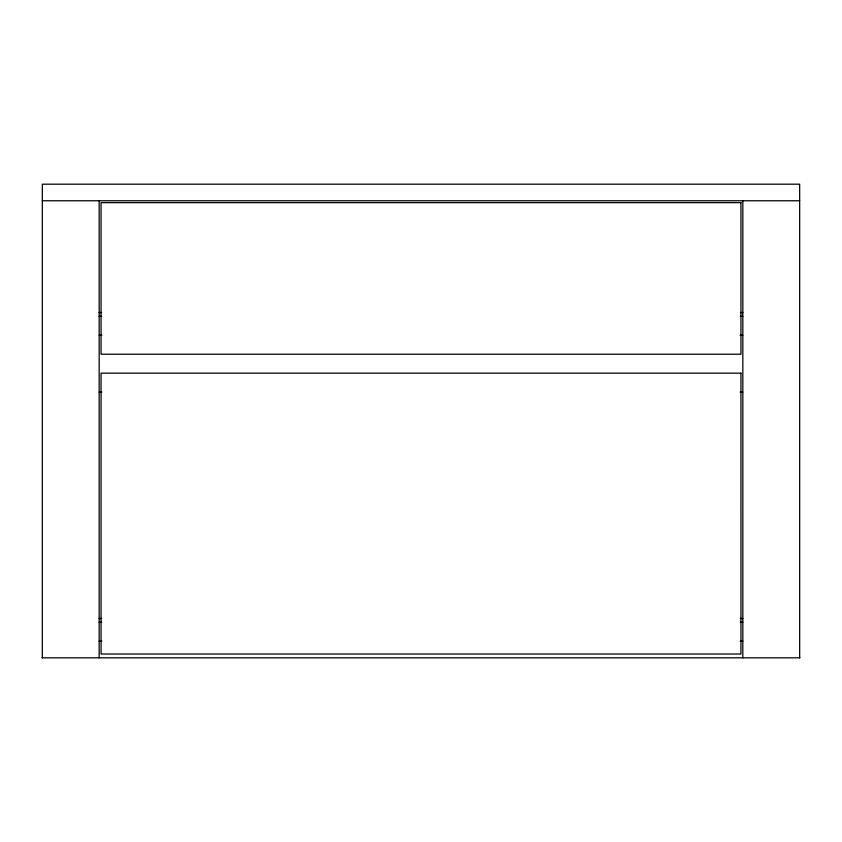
<?xml version="1.0" encoding="UTF-8"?>
<svg xmlns="http://www.w3.org/2000/svg" width="842" height="842" viewBox="0 0 842 842"><rect width="100%" height="100%" fill="white"/><g stroke="black" fill="none" stroke-linecap="round" stroke-linejoin="round"><path stroke-width="1.26" d="M42.332 200.764L799.668 200.764M99.167 312.54L101.629 312.54M740.36 312.54L742.823 312.54M99.167 316.329L101.629 316.329M740.36 316.329L742.823 316.329M99.177 335.274L101.798 335.274M740.202 335.274L742.823 335.274M99.167 392.109L101.798 392.109M740.202 392.109L742.823 392.109M99.167 618.502L101.629 618.502M740.36 618.502L742.823 618.502M99.167 622.291L101.629 622.291M740.36 622.291L742.823 622.291M99.167 641.236L101.798 641.236M740.202 641.236L742.823 641.236M42.1 657.812L799.9 657.812M799.668 657.812L799.668 184.188L42.332 184.188L42.332 657.812M742.833 200.764L742.823 657.812M99.167 200.764L99.167 657.812M740.939 202.659L101.061 202.659L101.061 354.219L740.939 354.219L740.939 202.659M740.939 373.164L101.061 373.164L101.061 654.024L740.939 654.024L740.939 373.164"/></g></svg>
